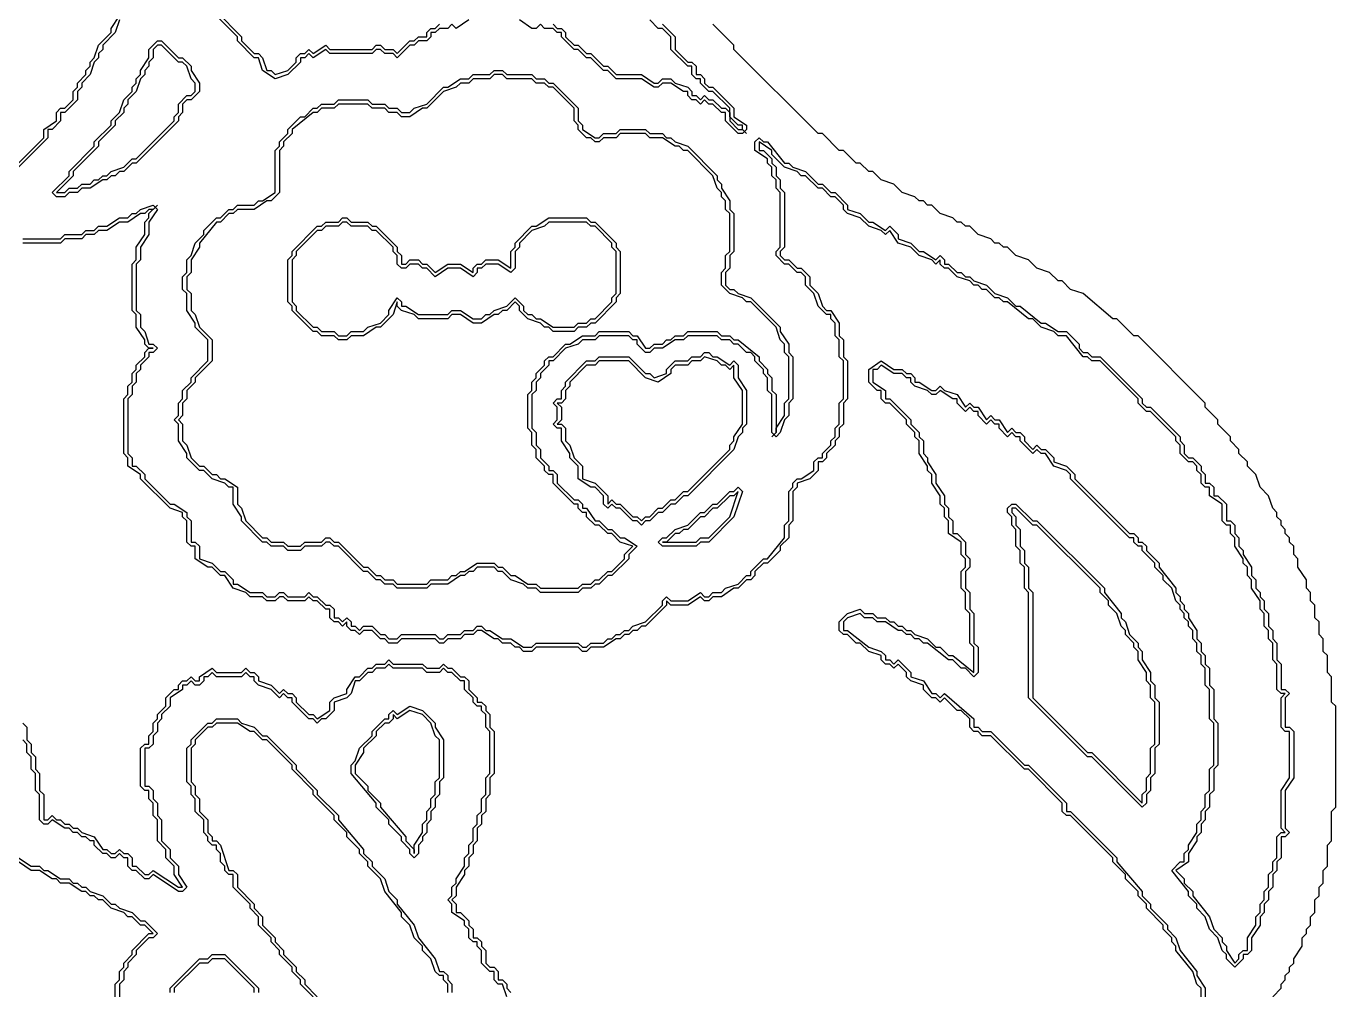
# Model space of a CAD drawing. Header units: millimetres. Extents: x 2 to 58.7, y 4.1 to 84.
# Drawn here: x 39.74 to 58.6, y 35.19 to 49.06 of the extents above; entities that cross this region are included whole.
import ezdxf

# ---------------------------------------------------------------- set-up
doc = ezdxf.new("R2010")
doc.units = ezdxf.units.MM
for name, color, linetype, true_color in [('CUT_OUTER', 1, 'Continuous', 0xa7a7a7), ('FILL_HAIR', 5, 'Continuous', 0x905530), ('FILL_HEART', 7, 'Continuous', 0xea6278), ('FILL_SKIN', 3, 'Continuous', 0xfad3ab), ('FILL_WHITE', 4, 'Continuous', 0xf5f3f0), ('RAISED_METAL', 2, 'Continuous', 0xa7a7a7)]:
    doc.layers.add(name, color=color, linetype=linetype, true_color=true_color)

msp = doc.modelspace()

# ---------------------------------------------------------------- linework, layer by layer
at = {"layer": 'CUT_OUTER'}
msp.add_lwpolyline([(57.69, 35.091), (57.811, 35.212), (57.811, 35.273), (57.872, 35.333), (57.872, 35.394), (57.932, 35.455), (57.932, 35.515), (57.993, 35.576), (57.993, 35.636), (58.114, 35.818), (58.114, 35.939), (58.175, 36), (58.175, 36.061), (58.235, 36.121), (58.235, 36.242), (58.296, 36.303), (58.296, 36.485), (58.357, 36.545), (58.357, 36.667), (58.417, 36.727), (58.417, 36.909), (58.478, 36.97), (58.478, 37.273), (58.538, 37.333), (58.538, 37.758), (58.599, 37.818), (58.599, 39.273), (58.538, 39.333), (58.538, 39.697), (58.478, 39.758), (58.478, 40), (58.417, 40.061), (58.417, 40.242), (58.357, 40.303), (58.357, 40.485), (58.296, 40.545), (58.296, 40.727), (58.235, 40.788), (58.235, 40.909), (58.175, 40.97), (58.175, 41.091), (58.054, 41.273), (58.054, 41.394), (57.993, 41.455), (57.993, 41.576), (57.932, 41.636), (57.932, 41.697), (57.872, 41.758), (57.872, 41.818), (57.811, 41.879), (57.811, 41.939), (57.751, 42), (57.751, 42.061), (57.69, 42.121), (57.629, 42.303), (57.508, 42.424), (57.448, 42.606), (57.326, 42.727), (57.326, 42.788), (57.205, 42.909), (57.205, 42.97), (57.084, 43.091), (57.084, 43.152), (56.902, 43.333), (56.902, 43.394), (56.72, 43.576), (56.72, 43.636), (55.751, 44.606), (55.69, 44.606), (55.448, 44.848), (55.387, 44.848), (54.963, 45.212), (54.781, 45.273), (54.66, 45.394), (54.599, 45.394), (54.478, 45.515), (54.296, 45.576), (54.175, 45.697), (53.993, 45.758), (53.872, 45.879), (53.812, 45.879), (53.751, 45.939), (53.69, 45.939), (53.63, 46), (53.448, 46.061), (53.327, 46.182), (53.266, 46.182), (53.206, 46.242), (53.145, 46.242), (53.084, 46.303), (52.903, 46.364), (52.781, 46.485), (52.721, 46.485), (52.66, 46.545), (52.6, 46.545), (52.539, 46.606), (52.357, 46.667), (52.236, 46.788), (52.054, 46.848), (51.933, 46.97), (51.873, 46.97), (51.751, 47.091), (51.691, 47.091), (51.509, 47.273), (51.448, 47.273), (51.206, 47.515), (51.145, 47.515), (49.933, 48.727), (49.933, 48.788), (49.63, 49.091)], dxfattribs=at)
at = {"layer": 'FILL_HAIR'}
for points in [[(42.48, 49.273), (42.843, 48.909), (42.843, 48.848), (43.025, 48.667), (43.086, 48.667), (43.146, 48.606), (43.207, 48.424), (43.268, 48.424), (43.328, 48.364), (43.51, 48.424), (43.631, 48.545), (43.631, 48.606), (43.692, 48.667), (43.752, 48.667), (43.813, 48.727), (43.874, 48.667), (44.055, 48.788), (44.116, 48.727), (44.722, 48.727), (44.783, 48.788), (44.843, 48.788), (44.904, 48.727), (45.025, 48.727), (45.086, 48.667), (45.267, 48.848), (45.328, 48.848), (45.389, 48.909), (45.51, 48.909), (45.51, 48.97), (45.57, 49.03), (45.631, 49.03), (45.691, 49.091)], [(39.632, 47.091), (39.995, 47.455), (39.995, 47.576), (40.177, 47.697), (40.177, 47.818), (40.238, 47.879), (40.298, 47.879), (40.419, 48), (40.419, 48.121), (40.48, 48.182), (40.48, 48.242), (40.601, 48.364), (40.601, 48.424), (40.662, 48.485), (40.662, 48.545), (40.722, 48.606), (40.783, 48.788), (40.965, 48.97), (40.965, 49.03), (41.086, 49.212)], [(47.328, 49.091), (47.388, 49.03), (47.449, 49.03), (47.509, 48.97), (47.509, 48.909), (47.631, 48.788), (47.691, 48.788), (47.812, 48.667), (47.873, 48.667), (48.055, 48.485), (48.115, 48.485), (48.237, 48.364), (48.6, 48.364), (48.782, 48.242), (48.843, 48.242), (48.903, 48.303), (49.024, 48.303), (49.085, 48.242), (49.267, 48.182), (49.327, 48.121), (49.327, 48.061), (49.388, 48.061), (49.449, 48), (49.509, 48.061), (49.57, 48), (49.63, 48), (49.752, 47.879), (49.812, 47.879), (49.873, 47.818), (49.873, 47.697), (49.994, 47.576), (50.055, 47.576), (50.115, 47.515), (50.055, 47.576), (50.055, 47.636), (49.994, 47.636), (49.873, 47.758), (49.873, 47.879), (49.63, 48.121), (49.57, 48.121), (49.449, 48.242), (49.449, 48.303), (49.388, 48.303), (49.327, 48.364), (49.327, 48.485), (49.267, 48.485), (49.024, 48.727), (49.024, 48.909), (48.903, 49.03), (48.843, 49.03), (48.721, 49.152)], [(56.66, 35.03), (56.66, 35.212), (56.599, 35.273), (56.539, 35.455), (56.296, 35.758), (56.296, 35.818), (56.236, 35.879), (56.236, 35.939), (56.114, 36.061), (56.114, 36.121), (55.872, 36.364), (55.872, 36.424), (55.751, 36.545), (55.751, 36.606), (55.569, 36.788), (55.569, 36.848), (55.387, 37.03), (55.387, 37.091), (54.781, 37.697), (54.721, 37.697), (54.66, 37.758), (54.66, 37.879), (54.175, 38.364), (54.115, 38.364), (53.63, 38.848), (53.509, 38.848), (53.448, 38.909), (53.387, 38.909), (53.327, 38.97), (53.327, 39.091), (53.206, 39.212), (53.145, 39.212), (52.963, 39.394), (52.903, 39.333), (52.842, 39.394), (52.781, 39.394), (52.66, 39.515), (52.66, 39.576), (52.479, 39.636), (52.418, 39.697), (52.418, 39.758), (52.297, 39.879), (52.236, 39.818), (52.176, 39.879), (52.115, 39.879), (52.054, 39.939), (52.054, 40), (51.873, 40.061), (51.751, 40.182), (51.691, 40.182), (51.57, 40.303), (51.509, 40.303), (51.448, 40.364), (51.448, 40.485), (51.57, 40.606), (51.751, 40.667), (51.812, 40.606), (51.933, 40.606), (51.994, 40.545), (52.115, 40.545), (52.176, 40.485), (52.236, 40.485), (52.297, 40.424), (52.357, 40.424), (52.418, 40.364), (52.479, 40.364), (52.539, 40.303), (52.721, 40.242), (52.842, 40.121), (52.903, 40.121), (53.024, 40), (53.084, 40), (53.387, 39.758), (53.387, 40.121), (53.327, 40.182), (53.327, 40.606), (53.266, 40.667), (53.266, 40.909), (53.206, 40.97), (53.206, 41.212), (53.266, 41.273), (53.266, 41.394), (53.206, 41.455), (53.206, 41.636), (53.024, 41.758), (53.024, 41.939), (52.963, 42), (52.963, 42.121), (52.903, 42.182), (52.903, 42.303), (52.781, 42.485), (52.781, 42.606), (52.721, 42.667), (52.721, 42.727), (52.6, 42.909), (52.6, 43.091), (52.539, 43.152), (52.539, 43.212), (52.418, 43.333), (52.418, 43.394), (52.176, 43.636), (52.115, 43.636), (52.054, 43.697), (52.054, 43.818), (51.994, 43.818), (51.873, 43.939), (51.873, 44.121), (52.054, 44.242), (52.236, 44.121), (52.357, 44.121), (52.418, 44.061), (52.479, 44.061), (52.539, 44), (52.539, 43.939), (52.6, 43.939), (52.781, 43.818), (52.842, 43.818), (52.903, 43.879), (52.963, 43.818), (53.145, 43.758), (53.266, 43.576), (53.327, 43.636), (53.387, 43.576), (53.448, 43.576), (53.569, 43.394), (53.63, 43.455), (53.69, 43.394), (53.751, 43.394), (53.872, 43.212), (53.933, 43.273), (53.993, 43.212), (54.054, 43.212), (54.115, 43.152), (54.115, 43.091), (54.236, 42.97), (54.296, 43.03), (54.357, 42.97), (54.418, 42.97), (54.539, 42.848), (54.539, 42.788), (54.721, 42.727), (54.842, 42.606), (54.842, 42.545), (55.63, 41.758), (55.69, 41.758), (55.751, 41.697), (55.751, 41.636), (55.811, 41.636), (55.872, 41.576), (55.872, 41.515), (56.054, 41.333), (56.054, 41.273), (56.296, 40.97), (56.296, 40.909), (56.357, 40.848), (56.357, 40.788), (56.417, 40.727), (56.417, 40.667), (56.478, 40.606), (56.478, 40.545), (56.599, 40.364), (56.599, 40.242), (56.66, 40.182), (56.66, 40.061), (56.72, 40), (56.72, 39.879), (56.781, 39.818), (56.781, 39.576), (56.842, 39.515), (56.842, 39.091), (56.902, 39.03), (56.902, 38.424), (56.842, 38.364), (56.842, 38.061), (56.781, 38), (56.781, 37.818), (56.72, 37.758), (56.72, 37.636), (56.66, 37.576), (56.66, 37.455), (56.599, 37.394), (56.599, 37.333), (56.478, 37.152), (56.478, 37.03), (56.296, 36.909), (56.417, 36.788), (56.417, 36.727), (56.539, 36.606), (56.539, 36.545), (56.781, 36.242), (56.842, 36.061), (56.963, 35.939), (56.963, 35.879), (57.023, 35.818), (57.023, 35.758), (57.145, 35.576), (57.205, 35.636), (57.205, 35.697), (57.266, 35.758), (57.326, 35.758), (57.326, 35.939), (57.448, 36.121), (57.448, 36.242), (57.508, 36.303), (57.508, 36.424), (57.569, 36.485), (57.569, 36.606), (57.629, 36.667), (57.629, 36.848), (57.69, 36.909), (57.69, 37.03), (57.751, 37.091), (57.751, 37.394), (57.811, 37.455), (57.872, 37.455), (57.811, 37.515), (57.811, 38.061), (57.932, 38.242), (57.932, 38.909), (57.872, 38.909), (57.811, 38.97), (57.811, 39.394), (57.872, 39.455), (57.811, 39.455), (57.751, 39.515), (57.751, 39.879), (57.69, 39.939), (57.69, 40.182), (57.629, 40.242), (57.629, 40.364), (57.569, 40.424), (57.569, 40.606), (57.508, 40.667), (57.508, 40.788), (57.387, 40.97), (57.387, 41.091), (57.326, 41.152), (57.326, 41.273), (57.266, 41.333), (57.266, 41.394), (57.145, 41.576), (57.145, 41.697), (57.084, 41.758), (57.084, 41.879), (57.023, 41.879), (56.963, 41.939), (56.963, 42.182), (56.781, 42.303), (56.781, 42.424), (56.72, 42.424), (56.66, 42.485), (56.66, 42.606), (56.599, 42.667), (56.599, 42.727), (56.539, 42.788), (56.478, 42.788), (56.357, 42.909), (56.357, 43.03), (56.296, 43.091), (56.296, 43.152), (55.933, 43.515), (55.872, 43.515), (55.751, 43.636), (55.751, 43.697), (55.205, 44.242), (55.084, 44.242), (55.024, 44.303), (54.963, 44.303), (54.721, 44.606), (54.599, 44.606), (54.539, 44.667), (54.357, 44.727), (54.236, 44.848), (54.175, 44.848), (53.872, 45.091), (53.812, 45.091), (53.751, 45.152), (53.69, 45.152), (53.569, 45.273), (53.509, 45.273), (53.448, 45.333), (53.387, 45.333), (53.327, 45.394), (53.145, 45.455), (53.024, 45.576), (52.963, 45.576), (52.903, 45.636), (52.903, 45.697), (52.842, 45.636), (52.781, 45.697), (52.6, 45.758), (52.479, 45.879), (52.297, 45.939), (52.176, 46.121), (52.115, 46.061), (52.054, 46.121), (51.873, 46.182), (51.751, 46.303), (51.57, 46.364), (51.509, 46.424), (51.509, 46.485), (51.388, 46.606), (51.327, 46.606), (51.206, 46.727), (51.145, 46.727), (50.964, 46.909), (50.903, 46.909), (50.842, 46.97), (50.661, 47.03), (50.479, 47.212), (50.479, 47.273), (50.297, 47.394), (50.297, 47.273), (50.358, 47.273), (50.479, 47.152), (50.479, 47.091), (50.539, 47.03), (50.539, 46.909), (50.6, 46.848), (50.6, 46.727), (50.661, 46.667), (50.661, 45.879), (50.6, 45.818), (50.6, 45.758), (50.661, 45.697), (50.721, 45.697), (50.842, 45.576), (50.903, 45.576), (51.024, 45.455), (51.024, 45.333), (51.145, 45.212), (51.206, 45.03), (51.267, 44.97), (51.327, 44.97), (51.448, 44.788), (51.448, 44.606), (51.509, 44.545), (51.509, 44.303), (51.57, 44.242), (51.57, 43.697), (51.509, 43.636), (51.509, 43.333), (51.448, 43.273), (51.448, 43.152), (51.388, 43.091), (51.388, 43.03), (51.267, 42.909), (51.267, 42.848), (51.206, 42.788), (51.145, 42.788), (51.145, 42.667), (51.024, 42.545), (50.842, 42.485), (50.842, 42.424), (50.782, 42.364), (50.782, 41.939), (50.721, 41.879), (50.721, 41.697), (50.6, 41.576), (50.6, 41.515), (50.418, 41.333), (50.358, 41.333), (50.236, 41.212), (50.236, 41.152), (50.176, 41.091), (50.115, 41.091), (49.994, 40.97), (49.933, 40.97), (49.752, 40.848), (49.63, 40.848), (49.57, 40.788), (49.509, 40.788), (49.449, 40.848), (49.267, 40.727), (49.024, 40.727), (48.964, 40.788), (48.964, 40.727), (48.661, 40.424), (48.6, 40.424), (48.54, 40.364), (48.479, 40.364), (48.418, 40.303), (48.358, 40.303), (48.297, 40.242), (48.237, 40.242), (48.055, 40.121), (47.873, 40.121), (47.812, 40.061), (47.752, 40.061), (47.691, 40.121), (47.085, 40.121), (47.025, 40.061), (46.903, 40.061), (46.843, 40.121), (46.782, 40.121), (46.722, 40.182), (46.6, 40.182), (46.54, 40.242), (46.479, 40.242), (46.297, 40.364), (46.237, 40.364), (46.176, 40.303), (46.055, 40.303), (45.994, 40.242), (45.813, 40.242), (45.752, 40.182), (45.691, 40.182), (45.631, 40.242), (45.146, 40.242), (45.086, 40.182), (44.964, 40.182), (44.904, 40.242), (44.843, 40.242), (44.722, 40.364), (44.601, 40.364), (44.54, 40.303), (44.48, 40.364), (44.419, 40.364), (44.358, 40.424), (44.358, 40.485), (44.298, 40.424), (44.237, 40.485), (44.177, 40.485), (44.116, 40.545), (44.116, 40.667), (44.055, 40.667), (43.934, 40.788), (43.874, 40.788), (43.813, 40.848), (43.752, 40.788), (43.51, 40.788), (43.449, 40.848), (43.389, 40.848), (43.328, 40.788), (43.207, 40.788), (43.146, 40.848), (42.965, 40.848), (42.904, 40.909), (42.722, 40.97), (42.601, 41.152), (42.54, 41.152), (42.419, 41.273), (42.359, 41.273), (42.177, 41.394), (42.177, 41.576), (42.116, 41.576), (42.056, 41.636), (42.056, 41.939), (41.995, 42), (41.995, 42.061), (41.813, 42.121), (41.389, 42.545), (41.389, 42.606), (41.207, 42.727), (41.207, 42.848), (41.147, 42.909), (41.147, 43.697), (41.207, 43.758), (41.207, 43.879), (41.268, 43.939), (41.268, 44.061), (41.328, 44.121), (41.328, 44.182), (41.45, 44.303), (41.45, 44.364), (41.51, 44.424), (41.571, 44.424), (41.51, 44.424), (41.45, 44.485), (41.45, 44.545), (41.328, 44.727), (41.328, 44.909), (41.268, 44.97), (41.268, 45.636), (41.328, 45.697), (41.328, 45.879), (41.45, 46.061), (41.45, 46.242), (41.51, 46.303), (41.51, 46.364), (41.631, 46.485), (41.571, 46.424), (41.51, 46.424), (41.45, 46.364), (41.389, 46.364), (41.207, 46.242), (41.086, 46.242), (40.904, 46.121), (40.783, 46.121), (40.722, 46.061), (40.601, 46.061), (40.541, 46), (40.298, 46), (40.238, 45.939), (39.692, 45.939)], [(39.692, 39.03), (39.753, 38.97), (39.753, 38.788), (39.813, 38.727), (39.813, 38.606), (39.874, 38.545), (39.874, 38.364), (39.935, 38.303), (39.935, 38.061), (39.995, 38), (39.995, 37.636), (40.056, 37.636), (40.116, 37.697), (40.177, 37.636), (40.238, 37.636), (40.298, 37.576), (40.359, 37.576), (40.419, 37.515), (40.48, 37.515), (40.541, 37.455), (40.722, 37.394), (40.844, 37.212), (40.904, 37.212), (40.965, 37.152), (41.025, 37.152), (41.086, 37.212), (41.147, 37.152), (41.207, 37.152), (41.268, 37.091), (41.268, 36.97), (41.328, 36.97), (41.45, 36.848), (41.51, 36.848), (41.571, 36.909), (41.934, 36.667), (41.995, 36.667), (41.874, 36.848), (41.874, 36.97), (41.753, 37.091), (41.753, 37.212), (41.631, 37.333), (41.631, 37.636), (41.571, 37.697), (41.571, 37.879), (41.51, 37.939), (41.51, 38.061), (41.45, 38.061), (41.389, 38.121), (41.389, 38.667), (41.45, 38.727), (41.51, 38.727), (41.51, 38.848), (41.571, 38.909), (41.571, 39.03), (41.631, 39.091), (41.631, 39.152), (41.753, 39.273), (41.753, 39.394), (41.874, 39.515), (41.934, 39.515), (41.934, 39.576), (41.995, 39.636), (42.056, 39.636), (42.116, 39.697), (42.177, 39.636), (42.237, 39.636), (42.237, 39.697), (42.419, 39.818), (42.48, 39.758), (42.843, 39.758), (42.904, 39.818), (42.965, 39.758), (43.025, 39.758), (43.086, 39.697), (43.086, 39.636), (43.268, 39.576), (43.389, 39.455), (43.449, 39.515), (43.51, 39.455), (43.571, 39.455), (43.631, 39.394), (43.631, 39.333), (43.813, 39.152), (43.874, 39.152), (43.934, 39.091), (44.116, 39.212), (44.116, 39.333), (44.177, 39.394), (44.358, 39.455), (44.358, 39.515), (44.48, 39.697), (44.54, 39.697), (44.661, 39.818), (44.722, 39.818), (44.783, 39.879), (44.904, 39.879), (44.964, 39.939), (45.025, 39.879), (45.449, 39.879), (45.51, 39.818), (45.691, 39.818), (45.752, 39.879), (45.813, 39.818), (45.873, 39.818), (45.994, 39.697), (46.055, 39.697), (46.116, 39.636), (46.116, 39.515), (46.237, 39.394), (46.237, 39.333), (46.297, 39.333), (46.358, 39.273), (46.358, 39.212), (46.419, 39.152), (46.419, 38.97), (46.479, 38.909), (46.479, 38.303), (46.419, 38.242), (46.419, 38), (46.358, 37.939), (46.358, 37.758), (46.297, 37.697), (46.297, 37.576), (46.237, 37.515), (46.237, 37.333), (46.176, 37.273), (46.176, 37.152), (46.116, 37.091), (46.116, 36.97), (46.055, 36.909), (46.055, 36.848), (45.934, 36.667), (45.934, 36.545), (45.873, 36.485), (45.934, 36.424), (45.934, 36.303), (45.994, 36.303), (46.116, 36.182), (46.116, 36.121), (46.176, 36.061), (46.176, 35.939), (46.237, 35.939), (46.297, 35.879), (46.297, 35.818), (46.358, 35.758), (46.358, 35.576), (46.419, 35.515), (46.479, 35.515), (46.54, 35.455), (46.54, 35.333), (46.6, 35.333), (46.661, 35.273), (46.661, 35.212), (46.722, 35.152)]]:
    msp.add_lwpolyline(points, dxfattribs=at)
at = {"layer": 'FILL_HEART'}
msp.add_lwpolyline([(49.933, 44.182), (49.873, 44.121), (49.812, 44.182), (49.752, 44.182), (49.691, 44.242), (49.509, 44.303), (49.449, 44.242), (49.327, 44.242), (49.267, 44.182), (49.085, 44.182), (49.024, 44.121), (49.024, 44.061), (48.843, 43.939), (48.661, 44), (48.418, 44.242), (47.994, 44.242), (47.934, 44.182), (47.812, 44.182), (47.57, 43.939), (47.57, 43.879), (47.509, 43.818), (47.509, 43.697), (47.449, 43.636), (47.388, 43.636), (47.449, 43.576), (47.449, 43.394), (47.388, 43.333), (47.449, 43.333), (47.509, 43.273), (47.509, 43.091), (47.57, 43.03), (47.631, 42.848), (47.752, 42.727), (47.752, 42.545), (47.934, 42.485), (48.115, 42.303), (48.115, 42.182), (48.176, 42.242), (48.237, 42.182), (48.297, 42.182), (48.479, 42), (48.54, 42), (48.6, 41.939), (48.661, 42), (48.721, 42), (48.843, 42.121), (48.903, 42.121), (49.024, 42.242), (49.085, 42.242), (49.206, 42.364), (49.267, 42.364), (49.873, 42.97), (49.873, 43.03), (49.933, 43.091), (49.933, 43.152), (50.055, 43.333), (50.055, 43.818), (49.933, 44)], close=True, dxfattribs=at)
at = {"layer": 'FILL_SKIN'}
for points in [[(42.056, 48.485), (41.995, 48.545), (41.934, 48.545), (41.692, 48.788), (41.631, 48.788), (41.571, 48.727), (41.571, 48.606), (41.51, 48.545), (41.51, 48.485), (41.45, 48.424), (41.45, 48.364), (41.389, 48.303), (41.328, 48.121), (41.207, 48), (41.207, 47.939), (41.147, 47.879), (41.147, 47.818), (41.025, 47.697), (41.025, 47.636), (40.783, 47.394), (40.783, 47.333), (40.419, 46.97), (40.419, 46.909), (40.177, 46.667), (40.298, 46.667), (40.359, 46.727), (40.48, 46.727), (40.541, 46.788), (40.662, 46.788), (40.722, 46.848), (40.783, 46.848), (40.844, 46.909), (40.904, 46.909), (40.965, 46.97), (41.147, 47.03), (41.268, 47.152), (41.328, 47.152), (41.874, 47.697), (41.874, 47.758), (41.934, 47.818), (41.934, 47.939), (42.056, 48.061), (42.116, 48.061), (42.177, 48.121), (42.177, 48.242), (42.116, 48.303)], [(45.267, 39.212), (45.086, 39.091), (45.025, 39.152), (45.025, 39.091), (44.964, 39.03), (44.904, 39.03), (44.783, 38.909), (44.783, 38.848), (44.601, 38.667), (44.601, 38.606), (44.48, 38.424), (44.48, 38.303), (44.661, 38.121), (44.661, 38.061), (44.843, 37.879), (44.843, 37.818), (45.207, 37.394), (45.207, 37.333), (45.328, 37.212), (45.328, 37.152), (45.328, 37.273), (45.449, 37.455), (45.449, 37.576), (45.51, 37.636), (45.51, 37.758), (45.57, 37.818), (45.57, 37.939), (45.631, 38), (45.631, 38.182), (45.691, 38.242), (45.691, 38.788), (45.631, 38.848), (45.57, 39.03), (45.449, 39.152)]]:
    msp.add_lwpolyline(points, close=True, dxfattribs=at)
for points in [[(45.813, 35.152), (45.813, 35.273), (45.752, 35.333), (45.752, 35.394), (45.691, 35.394), (45.631, 35.455), (45.57, 35.636), (45.449, 35.758), (45.449, 35.818), (45.328, 35.939), (45.267, 36.121), (45.146, 36.242), (45.146, 36.303), (44.904, 36.606), (44.843, 36.788), (44.661, 36.97), (44.661, 37.03), (44.54, 37.152), (44.54, 37.212), (44.358, 37.394), (44.358, 37.455), (44.177, 37.636), (44.177, 37.697), (43.874, 38), (43.874, 38.061), (43.571, 38.364), (43.571, 38.424), (43.207, 38.788), (43.146, 38.788), (43.025, 38.909), (42.965, 38.909), (42.783, 39.03), (42.48, 39.03), (42.419, 38.97), (42.359, 38.97), (42.177, 38.788), (42.177, 38.727), (42.116, 38.667), (42.116, 38.182), (42.177, 38.121), (42.177, 38), (42.237, 37.939), (42.237, 37.758), (42.359, 37.636), (42.359, 37.455), (42.419, 37.394), (42.419, 37.333), (42.48, 37.333), (42.54, 37.273), (42.662, 36.909), (42.722, 36.909), (42.783, 36.848), (42.783, 36.667), (43.025, 36.424), (43.025, 36.364), (43.146, 36.242), (43.146, 36.121), (43.328, 35.939), (43.328, 35.879), (43.449, 35.758), (43.449, 35.697), (43.631, 35.515), (43.631, 35.455), (43.752, 35.333), (43.752, 35.273), (43.934, 35.091)], [(43.025, 35.152), (43.025, 35.212), (42.601, 35.636), (42.419, 35.636), (42.359, 35.576), (42.237, 35.576), (41.874, 35.212), (41.874, 35.152)]]:
    msp.add_lwpolyline(points, dxfattribs=at)
at = {"layer": 'FILL_WHITE'}
for points in [[(43.874, 47.818), (43.571, 47.576), (43.571, 47.515), (43.449, 47.394), (43.449, 47.333), (43.389, 47.273), (43.389, 46.667), (43.268, 46.545), (43.207, 46.545), (43.025, 46.424), (42.783, 46.424), (42.722, 46.364), (42.662, 46.364), (42.54, 46.242), (42.48, 46.242), (42.237, 45.939), (42.237, 45.879), (42.116, 45.697), (42.116, 45.515), (42.056, 45.455), (42.056, 45.273), (42.116, 45.212), (42.116, 44.97), (42.177, 44.909), (42.237, 44.727), (42.419, 44.545), (42.419, 44.242), (42.177, 44), (42.177, 43.939), (42.056, 43.818), (42.056, 43.697), (41.995, 43.636), (41.995, 43.455), (41.934, 43.394), (41.995, 43.333), (41.995, 43.091), (42.056, 43.03), (42.116, 42.848), (42.237, 42.727), (42.298, 42.727), (42.419, 42.606), (42.48, 42.606), (42.54, 42.545), (42.601, 42.545), (42.783, 42.424), (42.783, 42.182), (42.843, 42.121), (42.904, 41.939), (43.146, 41.697), (43.207, 41.697), (43.268, 41.636), (43.449, 41.636), (43.51, 41.576), (43.692, 41.576), (43.752, 41.636), (43.995, 41.636), (44.055, 41.697), (44.116, 41.697), (44.177, 41.636), (44.237, 41.636), (44.601, 41.273), (44.661, 41.273), (44.783, 41.152), (44.843, 41.152), (44.904, 41.091), (45.025, 41.091), (45.086, 41.03), (45.51, 41.03), (45.57, 41.091), (45.813, 41.091), (45.873, 41.152), (45.934, 41.152), (45.994, 41.212), (46.055, 41.212), (46.237, 41.333), (46.479, 41.333), (46.54, 41.273), (46.6, 41.273), (46.722, 41.152), (46.782, 41.152), (46.964, 41.03), (47.085, 41.03), (47.146, 40.97), (47.691, 40.97), (47.752, 41.03), (47.873, 41.03), (47.934, 41.091), (47.994, 41.091), (48.115, 41.212), (48.176, 41.212), (48.358, 41.394), (48.358, 41.455), (48.479, 41.576), (48.297, 41.636), (48.176, 41.758), (48.115, 41.758), (47.994, 41.879), (47.934, 41.879), (47.812, 42), (47.812, 42.061), (47.752, 42.061), (47.691, 42.121), (47.691, 42.182), (47.631, 42.182), (47.328, 42.485), (47.328, 42.606), (47.267, 42.606), (47.206, 42.667), (47.206, 42.727), (47.085, 42.848), (47.085, 42.97), (47.025, 43.03), (47.025, 43.212), (46.964, 43.273), (46.964, 43.758), (47.025, 43.818), (47.025, 43.939), (47.085, 44), (47.085, 44.061), (47.206, 44.182), (47.206, 44.242), (47.267, 44.303), (47.328, 44.303), (47.509, 44.485), (47.57, 44.485), (47.752, 44.606), (47.934, 44.606), (47.994, 44.667), (48.418, 44.667), (48.479, 44.606), (48.54, 44.606), (48.661, 44.424), (48.721, 44.424), (48.782, 44.485), (48.903, 44.485), (48.964, 44.545), (49.024, 44.545), (49.085, 44.606), (49.206, 44.606), (49.267, 44.667), (49.691, 44.667), (49.752, 44.606), (49.873, 44.606), (49.933, 44.545), (49.994, 44.545), (50.297, 44.303), (50.297, 44.242), (50.418, 44.121), (50.418, 44.061), (50.479, 44), (50.479, 43.818), (50.539, 43.758), (50.539, 43.212), (50.479, 43.152), (50.539, 43.212), (50.539, 43.273), (50.661, 43.455), (50.661, 43.636), (50.721, 43.697), (50.721, 44.303), (50.661, 44.364), (50.661, 44.485), (50.6, 44.545), (50.539, 44.727), (50.176, 45.091), (50.115, 45.091), (50.055, 45.152), (49.873, 45.212), (49.752, 45.333), (49.752, 45.515), (49.812, 45.576), (49.812, 45.758), (49.873, 45.818), (49.873, 46.364), (49.812, 46.424), (49.812, 46.545), (49.752, 46.606), (49.752, 46.667), (49.691, 46.727), (49.63, 46.909), (49.267, 47.273), (49.206, 47.273), (49.146, 47.333), (49.085, 47.333), (48.903, 47.455), (48.721, 47.455), (48.661, 47.515), (48.297, 47.515), (48.237, 47.455), (48.055, 47.455), (47.994, 47.394), (47.934, 47.394), (47.873, 47.455), (47.812, 47.455), (47.691, 47.576), (47.691, 47.636), (47.631, 47.697), (47.631, 47.879), (47.328, 48.182), (47.267, 48.182), (47.206, 48.242), (47.085, 48.242), (47.025, 48.303), (46.661, 48.303), (46.6, 48.364), (46.479, 48.364), (46.419, 48.303), (46.176, 48.303), (46.116, 48.242), (45.994, 48.242), (45.934, 48.182), (45.752, 48.121), (45.51, 47.879), (45.449, 47.879), (45.267, 47.758), (45.146, 47.758), (45.086, 47.818), (44.964, 47.818), (44.904, 47.879), (44.722, 47.879), (44.661, 47.939), (44.237, 47.939), (44.177, 47.879), (43.995, 47.879), (43.934, 47.818)], [(43.51, 45.697), (43.571, 45.758), (43.571, 45.818), (43.934, 46.182), (43.995, 46.182), (44.055, 46.242), (44.237, 46.242), (44.298, 46.303), (44.358, 46.303), (44.419, 46.242), (44.661, 46.242), (44.722, 46.182), (44.783, 46.182), (45.086, 45.879), (45.086, 45.818), (45.146, 45.758), (45.146, 45.636), (45.207, 45.636), (45.267, 45.697), (45.389, 45.697), (45.449, 45.636), (45.51, 45.636), (45.631, 45.515), (45.813, 45.636), (45.994, 45.636), (46.176, 45.515), (46.176, 45.576), (46.237, 45.636), (46.297, 45.636), (46.358, 45.697), (46.54, 45.697), (46.722, 45.576), (46.722, 45.818), (46.782, 45.879), (46.782, 45.939), (47.025, 46.182), (47.085, 46.182), (47.267, 46.303), (47.812, 46.303), (47.873, 46.242), (47.934, 46.242), (48.237, 45.939), (48.237, 45.879), (48.297, 45.818), (48.297, 45.212), (48.237, 45.152), (48.237, 45.091), (47.934, 44.788), (47.873, 44.788), (47.812, 44.727), (47.691, 44.727), (47.631, 44.667), (47.328, 44.667), (47.267, 44.727), (47.206, 44.727), (47.146, 44.788), (46.964, 44.848), (46.843, 44.97), (46.843, 45.03), (46.782, 45.091), (46.661, 44.97), (46.6, 44.97), (46.54, 44.909), (46.479, 44.909), (46.297, 44.788), (46.176, 44.788), (45.994, 44.909), (45.873, 44.909), (45.813, 44.848), (45.389, 44.848), (45.328, 44.909), (45.146, 44.97), (45.086, 45.03), (45.086, 45.091), (45.025, 44.909), (44.843, 44.727), (44.783, 44.727), (44.601, 44.606), (44.419, 44.606), (44.358, 44.545), (44.237, 44.545), (44.177, 44.606), (43.995, 44.606), (43.934, 44.667), (43.874, 44.667), (43.571, 44.97), (43.571, 45.03), (43.51, 45.091)], [(49.994, 42.364), (49.933, 42.303), (49.873, 42.303), (49.691, 42.121), (49.63, 42.121), (49.509, 42), (49.449, 42), (49.267, 41.818), (49.206, 41.818), (49.146, 41.758), (49.085, 41.758), (48.964, 41.636), (48.903, 41.636), (49.388, 41.636), (49.449, 41.697), (49.57, 41.697), (49.873, 42)], [(53.933, 42.121), (53.933, 42.061), (53.993, 42), (53.993, 41.879), (54.054, 41.818), (54.054, 41.576), (54.115, 41.515), (54.115, 41.333), (54.175, 41.273), (54.175, 40.97), (54.236, 40.909), (54.236, 39.394), (55.024, 38.606), (55.084, 38.606), (55.811, 37.879), (55.811, 38), (55.872, 38.061), (55.872, 38.242), (55.933, 38.303), (55.933, 38.667), (55.993, 38.727), (55.993, 39.333), (55.933, 39.394), (55.933, 39.576), (55.872, 39.636), (55.872, 39.758), (55.751, 39.939), (55.751, 40.061), (55.69, 40.121), (55.69, 40.182), (55.569, 40.303), (55.569, 40.364), (55.508, 40.424), (55.448, 40.606), (55.327, 40.727), (55.327, 40.788), (55.205, 40.909), (55.205, 40.97), (54.296, 41.879), (54.236, 41.879), (53.993, 42.121)]]:
    msp.add_lwpolyline(points, close=True, dxfattribs=at)
msp.add_lwpolyline([(41.025, 35.03), (41.025, 35.273), (41.086, 35.333), (41.086, 35.455), (41.147, 35.515), (41.147, 35.576), (41.268, 35.697), (41.268, 35.758), (41.51, 36), (41.571, 36), (41.45, 36.121), (41.389, 36.121), (41.268, 36.242), (41.207, 36.242), (41.147, 36.303), (40.965, 36.364), (40.844, 36.485), (40.783, 36.485), (40.722, 36.545), (40.662, 36.545), (40.601, 36.606), (40.541, 36.606), (40.359, 36.727), (40.238, 36.727), (40.177, 36.788), (40.116, 36.788), (39.935, 36.909), (39.813, 36.909), (39.632, 37.03)], dxfattribs=at)
at = {"layer": 'RAISED_METAL'}
for points in [[(41.086, 49.152), (41.025, 48.97), (40.844, 48.788), (40.844, 48.727), (40.783, 48.667), (40.783, 48.606), (40.722, 48.545), (40.662, 48.364), (40.541, 48.242), (40.541, 48.182), (40.48, 48.121), (40.48, 48), (40.298, 47.818), (40.238, 47.818), (40.238, 47.697), (40.116, 47.576), (40.056, 47.576), (40.056, 47.455), (39.632, 47.03)], [(46.116, 49.152), (45.934, 49.03), (45.873, 49.091), (45.813, 49.03), (45.691, 49.03), (45.631, 48.97), (45.57, 48.97), (45.57, 48.909), (45.51, 48.848), (45.389, 48.848), (45.328, 48.788), (45.267, 48.788), (45.086, 48.606), (45.025, 48.667), (44.904, 48.667), (44.843, 48.727), (44.783, 48.727), (44.722, 48.667), (44.116, 48.667), (44.055, 48.727), (43.874, 48.606), (43.813, 48.667), (43.752, 48.606), (43.692, 48.606), (43.692, 48.545), (43.51, 48.364), (43.328, 48.303), (43.146, 48.424), (43.086, 48.606), (43.025, 48.606), (42.783, 48.848), (42.783, 48.909), (42.48, 49.212)], [(48.903, 49.091), (49.085, 48.909), (49.085, 48.727), (49.267, 48.545), (49.327, 48.545), (49.388, 48.485), (49.388, 48.364), (49.449, 48.364), (49.509, 48.303), (49.509, 48.242), (49.57, 48.182), (49.63, 48.182), (49.933, 47.879), (49.933, 47.758), (50.115, 47.636), (50.115, 47.576), (50.055, 47.515), (49.994, 47.515), (49.812, 47.697), (49.812, 47.818), (49.752, 47.818), (49.63, 47.939), (49.57, 47.939), (49.509, 48), (49.449, 47.939), (49.388, 48), (49.327, 48), (49.267, 48.061), (49.267, 48.121), (49.206, 48.121), (49.024, 48.242), (48.903, 48.242), (48.843, 48.182), (48.782, 48.182), (48.6, 48.303), (48.237, 48.303), (48.115, 48.424), (48.055, 48.424), (47.873, 48.606), (47.812, 48.606), (47.691, 48.727), (47.631, 48.727), (47.449, 48.909), (47.449, 48.97), (47.388, 48.97), (47.328, 49.03), (47.206, 49.03), (47.146, 49.091), (47.085, 49.03), (47.025, 49.03), (46.843, 49.152)], [(57.69, 35.091), (57.811, 35.212), (57.811, 35.273), (57.872, 35.333), (57.872, 35.394), (57.932, 35.455), (57.932, 35.515), (57.993, 35.576), (57.993, 35.636), (58.114, 35.818), (58.114, 35.939), (58.175, 36), (58.175, 36.061), (58.235, 36.121), (58.235, 36.242), (58.296, 36.303), (58.296, 36.485), (58.357, 36.545), (58.357, 36.667), (58.417, 36.727), (58.417, 36.909), (58.478, 36.97), (58.478, 37.273), (58.538, 37.333), (58.538, 37.758), (58.599, 37.818), (58.599, 39.273), (58.538, 39.333), (58.538, 39.697), (58.478, 39.758), (58.478, 40), (58.417, 40.061), (58.417, 40.242), (58.357, 40.303), (58.357, 40.485), (58.296, 40.545), (58.296, 40.727), (58.235, 40.788), (58.235, 40.909), (58.175, 40.97), (58.175, 41.091), (58.054, 41.273), (58.054, 41.394), (57.993, 41.455), (57.993, 41.576), (57.932, 41.636), (57.932, 41.697), (57.872, 41.758), (57.872, 41.818), (57.811, 41.879), (57.811, 41.939), (57.751, 42), (57.751, 42.061), (57.69, 42.121), (57.629, 42.303), (57.508, 42.424), (57.448, 42.606), (57.326, 42.727), (57.326, 42.788), (57.205, 42.909), (57.205, 42.97), (57.084, 43.091), (57.084, 43.152), (56.902, 43.333), (56.902, 43.394), (56.72, 43.576), (56.72, 43.636), (55.751, 44.606), (55.69, 44.606), (55.448, 44.848), (55.387, 44.848), (54.963, 45.212), (54.781, 45.273), (54.66, 45.394), (54.599, 45.394), (54.478, 45.515), (54.296, 45.576), (54.175, 45.697), (53.993, 45.758), (53.872, 45.879), (53.812, 45.879), (53.751, 45.939), (53.69, 45.939), (53.63, 46), (53.448, 46.061), (53.327, 46.182), (53.266, 46.182), (53.206, 46.242), (53.145, 46.242), (53.084, 46.303), (52.903, 46.364), (52.781, 46.485), (52.721, 46.485), (52.66, 46.545), (52.6, 46.545), (52.539, 46.606), (52.357, 46.667), (52.236, 46.788), (52.054, 46.848), (51.933, 46.97), (51.873, 46.97), (51.751, 47.091), (51.691, 47.091), (51.509, 47.273), (51.448, 47.273), (51.206, 47.515), (51.145, 47.515), (49.933, 48.727), (49.933, 48.788), (49.63, 49.091)], [(39.692, 46), (40.238, 46), (40.298, 46.061), (40.541, 46.061), (40.601, 46.121), (40.722, 46.121), (40.783, 46.182), (40.904, 46.182), (41.086, 46.303), (41.207, 46.303), (41.268, 46.364), (41.328, 46.364), (41.389, 46.424), (41.571, 46.485), (41.631, 46.424), (41.51, 46.242), (41.51, 46.061), (41.389, 45.879), (41.389, 45.697), (41.328, 45.636), (41.328, 44.97), (41.389, 44.909), (41.389, 44.727), (41.45, 44.667), (41.51, 44.485), (41.571, 44.485), (41.631, 44.424), (41.571, 44.364), (41.51, 44.364), (41.51, 44.303), (41.389, 44.182), (41.389, 44.121), (41.328, 44.061), (41.328, 43.939), (41.268, 43.879), (41.268, 43.758), (41.207, 43.697), (41.207, 42.909), (41.268, 42.848), (41.268, 42.727), (41.328, 42.727), (41.45, 42.606), (41.45, 42.545), (41.813, 42.182), (41.874, 42.182), (42.056, 42.061), (42.056, 42), (42.116, 41.939), (42.116, 41.636), (42.177, 41.636), (42.237, 41.576), (42.237, 41.394), (42.419, 41.333), (42.54, 41.212), (42.601, 41.212), (42.722, 41.091), (42.722, 41.03), (42.783, 41.03), (42.965, 40.909), (43.146, 40.909), (43.207, 40.848), (43.328, 40.848), (43.389, 40.909), (43.449, 40.909), (43.51, 40.848), (43.752, 40.848), (43.813, 40.909), (43.874, 40.848), (43.934, 40.848), (44.055, 40.727), (44.116, 40.727), (44.177, 40.667), (44.177, 40.545), (44.237, 40.545), (44.298, 40.485), (44.358, 40.545), (44.419, 40.485), (44.419, 40.424), (44.48, 40.424), (44.54, 40.364), (44.601, 40.424), (44.722, 40.424), (44.843, 40.303), (44.904, 40.303), (44.964, 40.242), (45.086, 40.242), (45.146, 40.303), (45.631, 40.303), (45.691, 40.242), (45.752, 40.242), (45.813, 40.303), (45.994, 40.303), (46.055, 40.364), (46.176, 40.364), (46.237, 40.424), (46.297, 40.424), (46.358, 40.364), (46.419, 40.364), (46.6, 40.242), (46.722, 40.242), (46.903, 40.121), (47.025, 40.121), (47.085, 40.182), (47.691, 40.182), (47.752, 40.121), (47.812, 40.121), (47.873, 40.182), (48.055, 40.182), (48.115, 40.242), (48.176, 40.242), (48.237, 40.303), (48.297, 40.303), (48.358, 40.364), (48.418, 40.364), (48.479, 40.424), (48.661, 40.485), (48.903, 40.727), (48.903, 40.788), (48.964, 40.848), (49.024, 40.788), (49.267, 40.788), (49.449, 40.909), (49.509, 40.848), (49.57, 40.848), (49.63, 40.909), (49.752, 40.909), (49.812, 40.97), (49.994, 41.03), (50.115, 41.152), (50.176, 41.152), (50.176, 41.212), (50.358, 41.394), (50.418, 41.394), (50.661, 41.697), (50.661, 41.879), (50.721, 41.939), (50.721, 42.364), (50.782, 42.424), (50.782, 42.485), (50.842, 42.545), (50.903, 42.545), (51.085, 42.667), (51.085, 42.788), (51.145, 42.848), (51.206, 42.848), (51.206, 42.909), (51.327, 43.03), (51.327, 43.091), (51.388, 43.152), (51.388, 43.273), (51.448, 43.333), (51.448, 43.636), (51.509, 43.697), (51.509, 44.242), (51.448, 44.303), (51.448, 44.545), (51.388, 44.606), (51.388, 44.788), (51.327, 44.848), (51.327, 44.909), (51.267, 44.909), (51.145, 45.03), (51.085, 45.212), (50.964, 45.333), (50.964, 45.455), (50.903, 45.515), (50.842, 45.515), (50.721, 45.636), (50.661, 45.636), (50.539, 45.758), (50.539, 45.818), (50.6, 45.879), (50.6, 46.667), (50.539, 46.727), (50.539, 46.848), (50.479, 46.909), (50.479, 47.03), (50.418, 47.091), (50.418, 47.152), (50.236, 47.273), (50.236, 47.394), (50.297, 47.455), (50.358, 47.394), (50.418, 47.394), (50.661, 47.091), (50.721, 47.091), (50.782, 47.03), (50.964, 46.97), (51.145, 46.788), (51.206, 46.788), (51.327, 46.667), (51.388, 46.667), (51.57, 46.485), (51.57, 46.424), (51.751, 46.364), (51.873, 46.242), (51.933, 46.242), (52.115, 46.121), (52.176, 46.182), (52.297, 46.061), (52.297, 46), (52.479, 45.939), (52.6, 45.818), (52.66, 45.818), (52.842, 45.697), (52.903, 45.758), (52.963, 45.697), (52.963, 45.636), (53.024, 45.636), (53.145, 45.515), (53.206, 45.515), (53.266, 45.455), (53.327, 45.455), (53.387, 45.394), (53.569, 45.333), (53.69, 45.212), (53.872, 45.152), (53.993, 45.03), (54.054, 45.03), (54.357, 44.788), (54.418, 44.788), (54.599, 44.667), (54.721, 44.667), (54.902, 44.485), (54.902, 44.424), (54.963, 44.364), (55.024, 44.364), (55.084, 44.303), (55.205, 44.303), (55.811, 43.697), (55.811, 43.636), (55.872, 43.576), (55.933, 43.576), (56.357, 43.152), (56.357, 43.091), (56.417, 43.03), (56.417, 42.909), (56.478, 42.848), (56.539, 42.848), (56.66, 42.727), (56.66, 42.667), (56.72, 42.606), (56.72, 42.485), (56.781, 42.485), (56.842, 42.424), (56.842, 42.303), (56.902, 42.303), (57.023, 42.182), (57.023, 41.939), (57.084, 41.939), (57.145, 41.879), (57.145, 41.758), (57.205, 41.697), (57.205, 41.576), (57.266, 41.515), (57.266, 41.455), (57.387, 41.273), (57.387, 41.152), (57.448, 41.091), (57.448, 40.97), (57.508, 40.909), (57.508, 40.848), (57.569, 40.788), (57.569, 40.667), (57.629, 40.606), (57.629, 40.424), (57.69, 40.364), (57.69, 40.242), (57.751, 40.182), (57.751, 39.939), (57.811, 39.879), (57.811, 39.515), (57.872, 39.515), (57.932, 39.455), (57.872, 39.394), (57.872, 38.97), (57.932, 38.97), (57.993, 38.909), (57.993, 38.242), (57.872, 38.061), (57.872, 37.515), (57.932, 37.455), (57.872, 37.394), (57.811, 37.394), (57.811, 37.091), (57.751, 37.03), (57.751, 36.909), (57.69, 36.848), (57.69, 36.667), (57.629, 36.606), (57.629, 36.485), (57.569, 36.424), (57.569, 36.303), (57.508, 36.242), (57.508, 36.121), (57.387, 35.939), (57.387, 35.758), (57.326, 35.697), (57.266, 35.697), (57.266, 35.636), (57.145, 35.515), (57.023, 35.636), (57.023, 35.697), (56.963, 35.758), (56.902, 35.939), (56.781, 36.061), (56.72, 36.242), (56.599, 36.364), (56.599, 36.424), (56.478, 36.545), (56.478, 36.606), (56.236, 36.909), (56.357, 37.03), (56.417, 37.03), (56.417, 37.152), (56.478, 37.212), (56.478, 37.273), (56.599, 37.455), (56.599, 37.576), (56.66, 37.636), (56.66, 37.758), (56.72, 37.818), (56.72, 38), (56.781, 38.061), (56.781, 38.364), (56.842, 38.424), (56.842, 39.03), (56.781, 39.091), (56.781, 39.515), (56.72, 39.576), (56.72, 39.818), (56.66, 39.879), (56.66, 40), (56.599, 40.061), (56.599, 40.182), (56.539, 40.242), (56.539, 40.364), (56.478, 40.424), (56.478, 40.485), (56.417, 40.545), (56.417, 40.606), (56.357, 40.667), (56.357, 40.727), (56.296, 40.788), (56.236, 40.97), (56.114, 41.091), (56.114, 41.152), (55.993, 41.273), (55.993, 41.333), (55.811, 41.515), (55.811, 41.576), (55.751, 41.576), (55.69, 41.636), (55.69, 41.697), (55.63, 41.697), (54.781, 42.545), (54.781, 42.606), (54.721, 42.667), (54.539, 42.727), (54.418, 42.909), (54.357, 42.909), (54.296, 42.97), (54.236, 42.909), (54.054, 43.091), (54.054, 43.152), (53.993, 43.152), (53.933, 43.212), (53.872, 43.152), (53.751, 43.273), (53.751, 43.333), (53.69, 43.333), (53.63, 43.394), (53.569, 43.333), (53.448, 43.455), (53.448, 43.515), (53.387, 43.515), (53.327, 43.576), (53.266, 43.515), (53.145, 43.636), (53.145, 43.697), (53.084, 43.697), (52.903, 43.818), (52.842, 43.758), (52.781, 43.758), (52.721, 43.818), (52.539, 43.879), (52.479, 43.939), (52.479, 44), (52.418, 44), (52.357, 44.061), (52.236, 44.061), (52.054, 44.182), (51.994, 44.121), (51.933, 44.121), (51.933, 43.939), (52.115, 43.818), (52.115, 43.697), (52.176, 43.697), (52.479, 43.394), (52.479, 43.333), (52.6, 43.212), (52.6, 43.152), (52.66, 43.091), (52.66, 42.909), (52.721, 42.848), (52.721, 42.788), (52.842, 42.606), (52.842, 42.485), (52.963, 42.303), (52.963, 42.182), (53.024, 42.121), (53.024, 42), (53.084, 41.939), (53.084, 41.758), (53.145, 41.758), (53.266, 41.636), (53.266, 41.455), (53.327, 41.394), (53.327, 41.273), (53.266, 41.212), (53.266, 40.97), (53.327, 40.909), (53.327, 40.667), (53.387, 40.606), (53.387, 40.182), (53.448, 40.121), (53.448, 39.758), (53.387, 39.697), (53.266, 39.818), (53.206, 39.818), (53.084, 39.939), (53.024, 39.939), (52.721, 40.182), (52.66, 40.182), (52.6, 40.242), (52.539, 40.242), (52.479, 40.303), (52.418, 40.303), (52.357, 40.364), (52.297, 40.364), (52.115, 40.485), (51.994, 40.485), (51.933, 40.545), (51.812, 40.545), (51.751, 40.606), (51.57, 40.545), (51.509, 40.485), (51.509, 40.364), (51.57, 40.364), (51.873, 40.121), (52.054, 40.061), (52.115, 40), (52.115, 39.939), (52.176, 39.939), (52.236, 39.879), (52.297, 39.939), (52.479, 39.758), (52.479, 39.697), (52.66, 39.636), (52.781, 39.455), (52.842, 39.455), (52.903, 39.394), (52.963, 39.455), (53.387, 39.091), (53.387, 38.97), (53.448, 38.97), (53.509, 38.909), (53.63, 38.909), (54.115, 38.424), (54.175, 38.424), (54.721, 37.879), (54.721, 37.758), (54.781, 37.758), (55.448, 37.091), (55.448, 37.03), (55.811, 36.606), (55.811, 36.545), (55.933, 36.424), (55.933, 36.364), (56.175, 36.121), (56.175, 36.061), (56.296, 35.939), (56.357, 35.758), (56.599, 35.455), (56.599, 35.394), (56.72, 35.212), (56.72, 35.03)], [(46.661, 35.091), (46.6, 35.273), (46.54, 35.273), (46.479, 35.333), (46.479, 35.455), (46.419, 35.455), (46.297, 35.576), (46.297, 35.758), (46.237, 35.818), (46.237, 35.879), (46.176, 35.879), (46.116, 35.939), (46.116, 36.061), (46.055, 36.121), (46.055, 36.182), (45.873, 36.303), (45.873, 36.424), (45.813, 36.485), (45.873, 36.545), (45.873, 36.667), (45.934, 36.727), (45.934, 36.788), (46.055, 36.97), (46.055, 37.091), (46.116, 37.152), (46.116, 37.273), (46.176, 37.333), (46.176, 37.515), (46.237, 37.576), (46.237, 37.697), (46.297, 37.758), (46.297, 37.939), (46.358, 38), (46.358, 38.242), (46.419, 38.303), (46.419, 38.909), (46.358, 38.97), (46.358, 39.152), (46.297, 39.212), (46.297, 39.273), (46.237, 39.273), (46.176, 39.333), (46.176, 39.394), (46.055, 39.515), (46.055, 39.636), (45.994, 39.636), (45.873, 39.758), (45.813, 39.758), (45.752, 39.818), (45.691, 39.758), (45.51, 39.758), (45.449, 39.818), (45.025, 39.818), (44.964, 39.879), (44.904, 39.818), (44.783, 39.818), (44.722, 39.758), (44.661, 39.758), (44.54, 39.636), (44.48, 39.636), (44.419, 39.455), (44.358, 39.394), (44.177, 39.333), (44.177, 39.212), (44.055, 39.091), (43.995, 39.091), (43.934, 39.03), (43.874, 39.091), (43.813, 39.091), (43.571, 39.333), (43.571, 39.394), (43.51, 39.394), (43.449, 39.455), (43.389, 39.394), (43.268, 39.515), (43.086, 39.576), (43.025, 39.636), (43.025, 39.697), (42.965, 39.697), (42.904, 39.758), (42.843, 39.697), (42.48, 39.697), (42.419, 39.758), (42.359, 39.697), (42.298, 39.697), (42.298, 39.636), (42.237, 39.576), (42.177, 39.576), (42.116, 39.636), (42.056, 39.576), (41.995, 39.576), (41.995, 39.515), (41.813, 39.394), (41.813, 39.273), (41.692, 39.152), (41.692, 39.091), (41.631, 39.03), (41.631, 38.909), (41.571, 38.848), (41.571, 38.727), (41.51, 38.667), (41.45, 38.667), (41.45, 38.121), (41.51, 38.121), (41.571, 38.061), (41.571, 37.939), (41.631, 37.879), (41.631, 37.697), (41.692, 37.636), (41.692, 37.333), (41.813, 37.212), (41.813, 37.091), (41.934, 36.97), (41.934, 36.848), (42.056, 36.667), (41.995, 36.606), (41.934, 36.606), (41.571, 36.848), (41.51, 36.788), (41.45, 36.788), (41.328, 36.909), (41.268, 36.909), (41.207, 36.97), (41.207, 37.091), (41.147, 37.091), (41.086, 37.152), (41.025, 37.091), (40.965, 37.091), (40.904, 37.152), (40.844, 37.152), (40.722, 37.273), (40.722, 37.333), (40.662, 37.333), (40.601, 37.394), (40.541, 37.394), (40.48, 37.455), (40.419, 37.455), (40.359, 37.515), (40.298, 37.515), (40.116, 37.636), (40.056, 37.576), (39.995, 37.576), (39.935, 37.636), (39.935, 38), (39.874, 38.061), (39.874, 38.303), (39.813, 38.364), (39.813, 38.545), (39.753, 38.606), (39.753, 38.727), (39.692, 38.788)], [(43.874, 35.091), (43.692, 35.273), (43.692, 35.333), (43.571, 35.455), (43.571, 35.515), (43.389, 35.697), (43.389, 35.758), (43.268, 35.879), (43.268, 35.939), (43.086, 36.121), (43.086, 36.242), (42.965, 36.364), (42.965, 36.424), (42.722, 36.667), (42.722, 36.848), (42.662, 36.848), (42.601, 36.909), (42.601, 36.97), (42.54, 37.03), (42.54, 37.152), (42.48, 37.212), (42.48, 37.273), (42.419, 37.273), (42.359, 37.333), (42.359, 37.394), (42.298, 37.455), (42.298, 37.636), (42.177, 37.758), (42.177, 37.939), (42.116, 38), (42.116, 38.121), (42.056, 38.182), (42.056, 38.667), (42.116, 38.727), (42.116, 38.788), (42.359, 39.03), (42.419, 39.03), (42.48, 39.091), (42.783, 39.091), (42.843, 39.03), (43.025, 38.97), (43.146, 38.848), (43.207, 38.848), (43.631, 38.424), (43.631, 38.364), (43.934, 38.061), (43.934, 38), (44.237, 37.697), (44.237, 37.636), (44.601, 37.212), (44.601, 37.152), (44.722, 37.03), (44.722, 36.97), (44.904, 36.788), (44.964, 36.606), (45.086, 36.485), (45.086, 36.424), (45.328, 36.121), (45.389, 35.939), (45.631, 35.636), (45.691, 35.455), (45.752, 35.455), (45.813, 35.394), (45.813, 35.333), (45.873, 35.273), (45.873, 35.152)], [(39.632, 37.091), (39.813, 36.97), (39.935, 36.97), (39.995, 36.909), (40.056, 36.909), (40.238, 36.788), (40.359, 36.788), (40.419, 36.727), (40.48, 36.727), (40.541, 36.667), (40.601, 36.667), (40.662, 36.606), (40.844, 36.545), (40.965, 36.424), (41.025, 36.424), (41.086, 36.364), (41.268, 36.303), (41.389, 36.182), (41.45, 36.182), (41.631, 36), (41.571, 35.939), (41.51, 35.939), (41.328, 35.758), (41.328, 35.697), (41.207, 35.576), (41.207, 35.515), (41.147, 35.455), (41.147, 35.333), (41.086, 35.273), (41.086, 35.03)], [(41.813, 35.152), (41.813, 35.212), (42.237, 35.636), (42.359, 35.636), (42.419, 35.697), (42.601, 35.697), (43.086, 35.212), (43.086, 35.152)]]:
    msp.add_lwpolyline(points, dxfattribs=at)
for points in [[(41.692, 48.848), (41.934, 48.606), (41.995, 48.606), (42.116, 48.485), (42.116, 48.424), (42.237, 48.242), (42.237, 48.121), (42.116, 48), (42.056, 48), (41.995, 47.939), (41.995, 47.818), (41.934, 47.758), (41.934, 47.697), (41.328, 47.091), (41.268, 47.091), (41.147, 46.97), (41.086, 46.97), (41.025, 46.909), (40.965, 46.909), (40.904, 46.848), (40.844, 46.848), (40.662, 46.727), (40.541, 46.727), (40.48, 46.667), (40.359, 46.667), (40.298, 46.606), (40.177, 46.606), (40.116, 46.667), (40.359, 46.909), (40.359, 46.97), (40.722, 47.333), (40.722, 47.394), (40.965, 47.636), (40.965, 47.697), (41.086, 47.818), (41.147, 48), (41.268, 48.121), (41.268, 48.182), (41.328, 48.242), (41.328, 48.303), (41.389, 48.364), (41.389, 48.424), (41.51, 48.606), (41.51, 48.727), (41.631, 48.848)], [(43.874, 47.879), (43.934, 47.879), (43.995, 47.939), (44.177, 47.939), (44.237, 48), (44.661, 48), (44.722, 47.939), (44.904, 47.939), (44.964, 47.879), (45.086, 47.879), (45.146, 47.818), (45.267, 47.818), (45.328, 47.879), (45.51, 47.939), (45.752, 48.182), (45.813, 48.182), (45.994, 48.303), (46.116, 48.303), (46.176, 48.364), (46.419, 48.364), (46.479, 48.424), (46.6, 48.424), (46.661, 48.364), (47.025, 48.364), (47.085, 48.303), (47.206, 48.303), (47.267, 48.242), (47.328, 48.242), (47.691, 47.879), (47.691, 47.697), (47.752, 47.636), (47.752, 47.576), (47.934, 47.455), (47.994, 47.455), (48.055, 47.515), (48.237, 47.515), (48.297, 47.576), (48.661, 47.576), (48.721, 47.515), (48.903, 47.515), (48.964, 47.455), (49.024, 47.455), (49.085, 47.394), (49.267, 47.333), (49.691, 46.909), (49.691, 46.848), (49.752, 46.788), (49.752, 46.727), (49.873, 46.545), (49.873, 46.424), (49.933, 46.364), (49.933, 45.818), (49.873, 45.758), (49.873, 45.576), (49.812, 45.515), (49.812, 45.333), (49.873, 45.273), (49.933, 45.273), (49.994, 45.212), (50.176, 45.152), (50.6, 44.727), (50.6, 44.667), (50.721, 44.485), (50.721, 44.364), (50.782, 44.303), (50.782, 43.697), (50.721, 43.636), (50.721, 43.455), (50.661, 43.394), (50.6, 43.212), (50.539, 43.152), (50.479, 43.212), (50.479, 43.758), (50.418, 43.818), (50.418, 44), (50.358, 44.061), (50.358, 44.121), (50.236, 44.242), (50.236, 44.303), (50.176, 44.364), (50.115, 44.364), (49.994, 44.485), (49.933, 44.485), (49.873, 44.545), (49.752, 44.545), (49.691, 44.606), (49.267, 44.606), (49.206, 44.545), (49.085, 44.545), (48.903, 44.424), (48.782, 44.424), (48.721, 44.364), (48.661, 44.364), (48.54, 44.485), (48.54, 44.545), (48.479, 44.545), (48.418, 44.606), (47.994, 44.606), (47.934, 44.545), (47.752, 44.545), (47.691, 44.485), (47.509, 44.424), (47.328, 44.242), (47.267, 44.242), (47.267, 44.182), (47.146, 44.061), (47.146, 44), (47.085, 43.939), (47.085, 43.818), (47.025, 43.758), (47.025, 43.273), (47.085, 43.212), (47.085, 43.03), (47.146, 42.97), (47.146, 42.848), (47.267, 42.727), (47.267, 42.667), (47.328, 42.667), (47.388, 42.606), (47.388, 42.485), (47.631, 42.242), (47.691, 42.242), (47.752, 42.182), (47.752, 42.121), (47.812, 42.121), (47.934, 41.939), (47.994, 41.939), (48.115, 41.818), (48.176, 41.818), (48.297, 41.697), (48.358, 41.697), (48.54, 41.576), (48.418, 41.455), (48.418, 41.394), (48.176, 41.152), (48.115, 41.152), (47.994, 41.03), (47.934, 41.03), (47.873, 40.97), (47.752, 40.97), (47.691, 40.909), (47.146, 40.909), (47.085, 40.97), (46.964, 40.97), (46.903, 41.03), (46.722, 41.091), (46.6, 41.212), (46.54, 41.212), (46.479, 41.273), (46.237, 41.273), (46.176, 41.212), (46.116, 41.212), (46.055, 41.152), (45.994, 41.152), (45.813, 41.03), (45.57, 41.03), (45.51, 40.97), (45.086, 40.97), (45.025, 41.03), (44.904, 41.03), (44.843, 41.091), (44.783, 41.091), (44.661, 41.212), (44.601, 41.212), (44.237, 41.576), (44.177, 41.576), (44.116, 41.636), (44.055, 41.636), (43.995, 41.576), (43.752, 41.576), (43.692, 41.515), (43.51, 41.515), (43.449, 41.576), (43.268, 41.576), (43.207, 41.636), (43.146, 41.636), (42.843, 41.939), (42.843, 42), (42.722, 42.182), (42.722, 42.424), (42.662, 42.424), (42.601, 42.485), (42.419, 42.545), (42.298, 42.667), (42.237, 42.667), (42.056, 42.848), (42.056, 42.909), (41.934, 43.091), (41.934, 43.333), (41.874, 43.394), (41.934, 43.455), (41.934, 43.636), (41.995, 43.697), (41.995, 43.818), (42.116, 43.939), (42.116, 44), (42.359, 44.242), (42.359, 44.545), (42.177, 44.727), (42.177, 44.788), (42.056, 44.97), (42.056, 45.212), (41.995, 45.273), (41.995, 45.455), (42.056, 45.515), (42.056, 45.697), (42.116, 45.758), (42.177, 45.939), (42.298, 46.061), (42.298, 46.121), (42.48, 46.303), (42.54, 46.303), (42.662, 46.424), (42.722, 46.424), (42.783, 46.485), (43.025, 46.485), (43.086, 46.545), (43.146, 46.545), (43.328, 46.667), (43.328, 47.273), (43.389, 47.333), (43.389, 47.394), (43.51, 47.515), (43.51, 47.576), (43.692, 47.758), (43.752, 47.758)], [(43.571, 45.697), (43.571, 45.091), (43.631, 45.03), (43.631, 44.97), (43.874, 44.727), (43.934, 44.727), (43.995, 44.667), (44.177, 44.667), (44.237, 44.606), (44.358, 44.606), (44.419, 44.667), (44.601, 44.667), (44.661, 44.727), (44.843, 44.788), (44.964, 44.909), (44.964, 44.97), (45.086, 45.152), (45.146, 45.091), (45.146, 45.03), (45.207, 45.03), (45.389, 44.909), (45.813, 44.909), (45.873, 44.97), (45.994, 44.97), (46.176, 44.848), (46.297, 44.848), (46.358, 44.909), (46.419, 44.909), (46.479, 44.97), (46.661, 45.03), (46.782, 45.152), (46.903, 45.03), (46.903, 44.97), (46.964, 44.909), (47.025, 44.909), (47.085, 44.848), (47.146, 44.848), (47.328, 44.727), (47.631, 44.727), (47.691, 44.788), (47.812, 44.788), (47.873, 44.848), (47.934, 44.848), (48.176, 45.091), (48.176, 45.152), (48.237, 45.212), (48.237, 45.818), (48.176, 45.879), (48.176, 45.939), (47.934, 46.182), (47.873, 46.182), (47.812, 46.242), (47.267, 46.242), (47.206, 46.182), (47.025, 46.121), (46.843, 45.939), (46.843, 45.879), (46.782, 45.818), (46.782, 45.576), (46.722, 45.515), (46.54, 45.636), (46.358, 45.636), (46.297, 45.576), (46.237, 45.576), (46.237, 45.515), (46.176, 45.455), (45.994, 45.576), (45.813, 45.576), (45.631, 45.455), (45.51, 45.576), (45.449, 45.576), (45.389, 45.636), (45.267, 45.636), (45.207, 45.576), (45.146, 45.576), (45.086, 45.636), (45.086, 45.758), (45.025, 45.818), (45.025, 45.879), (44.783, 46.121), (44.722, 46.121), (44.661, 46.182), (44.419, 46.182), (44.358, 46.242), (44.298, 46.242), (44.237, 46.182), (44.055, 46.182), (43.995, 46.121), (43.934, 46.121), (43.631, 45.818), (43.631, 45.758)], [(49.933, 44.242), (49.994, 44.182), (49.994, 44), (50.115, 43.818), (50.115, 43.333), (50.055, 43.273), (50.055, 43.212), (49.994, 43.152), (49.933, 42.97), (49.267, 42.303), (49.206, 42.303), (49.085, 42.182), (49.024, 42.182), (48.903, 42.061), (48.843, 42.061), (48.721, 41.939), (48.661, 41.939), (48.6, 41.879), (48.54, 41.939), (48.479, 41.939), (48.297, 42.121), (48.237, 42.121), (48.176, 42.182), (48.115, 42.121), (48.055, 42.182), (48.055, 42.303), (47.934, 42.424), (47.873, 42.424), (47.691, 42.545), (47.691, 42.727), (47.57, 42.848), (47.57, 42.909), (47.449, 43.091), (47.449, 43.273), (47.388, 43.273), (47.328, 43.333), (47.388, 43.394), (47.388, 43.576), (47.328, 43.636), (47.388, 43.697), (47.449, 43.697), (47.449, 43.818), (47.509, 43.879), (47.509, 43.939), (47.812, 44.242), (47.934, 44.242), (47.994, 44.303), (48.418, 44.303), (48.661, 44.061), (48.721, 44.061), (48.782, 44), (48.964, 44.061), (48.964, 44.121), (49.085, 44.242), (49.267, 44.242), (49.327, 44.303), (49.449, 44.303), (49.509, 44.364), (49.57, 44.364), (49.63, 44.303), (49.691, 44.303), (49.873, 44.182)], [(50.055, 42.364), (49.933, 42), (49.57, 41.636), (49.449, 41.636), (49.388, 41.576), (48.903, 41.576), (48.843, 41.636), (48.903, 41.697), (48.964, 41.697), (49.085, 41.818), (49.267, 41.879), (49.449, 42.061), (49.509, 42.061), (49.63, 42.182), (49.691, 42.182), (49.873, 42.364), (49.933, 42.364), (49.994, 42.424)], [(53.933, 42.182), (53.993, 42.182), (54.236, 41.939), (54.296, 41.939), (55.266, 40.97), (55.266, 40.909), (55.508, 40.606), (55.508, 40.545), (55.569, 40.485), (55.63, 40.303), (55.751, 40.182), (55.751, 40.121), (55.811, 40.061), (55.811, 39.939), (55.933, 39.758), (55.933, 39.636), (55.993, 39.576), (55.993, 39.394), (56.054, 39.333), (56.054, 38.727), (55.993, 38.667), (55.993, 38.303), (55.933, 38.242), (55.933, 38.061), (55.872, 38), (55.872, 37.879), (55.811, 37.818), (55.084, 38.545), (55.024, 38.545), (54.175, 39.394), (54.175, 40.909), (54.115, 40.97), (54.115, 41.273), (54.054, 41.333), (54.054, 41.515), (53.993, 41.576), (53.993, 41.818), (53.933, 41.879), (53.933, 42), (53.872, 42.061), (53.872, 42.121)], [(45.267, 39.273), (45.449, 39.212), (45.631, 39.03), (45.631, 38.97), (45.752, 38.788), (45.752, 38.242), (45.691, 38.182), (45.691, 38), (45.631, 37.939), (45.631, 37.818), (45.57, 37.758), (45.57, 37.636), (45.51, 37.576), (45.51, 37.455), (45.449, 37.394), (45.449, 37.333), (45.389, 37.273), (45.389, 37.152), (45.328, 37.091), (45.267, 37.152), (45.267, 37.212), (45.146, 37.333), (45.146, 37.394), (44.964, 37.576), (44.964, 37.636), (44.783, 37.818), (44.783, 37.879), (44.419, 38.303), (44.419, 38.424), (44.48, 38.485), (44.54, 38.667), (44.722, 38.848), (44.722, 38.909), (44.904, 39.091), (44.964, 39.091), (44.964, 39.152), (45.025, 39.212), (45.086, 39.152)]]:
    msp.add_lwpolyline(points, close=True, dxfattribs=at)

doc.saveas('drawing.dxf')
